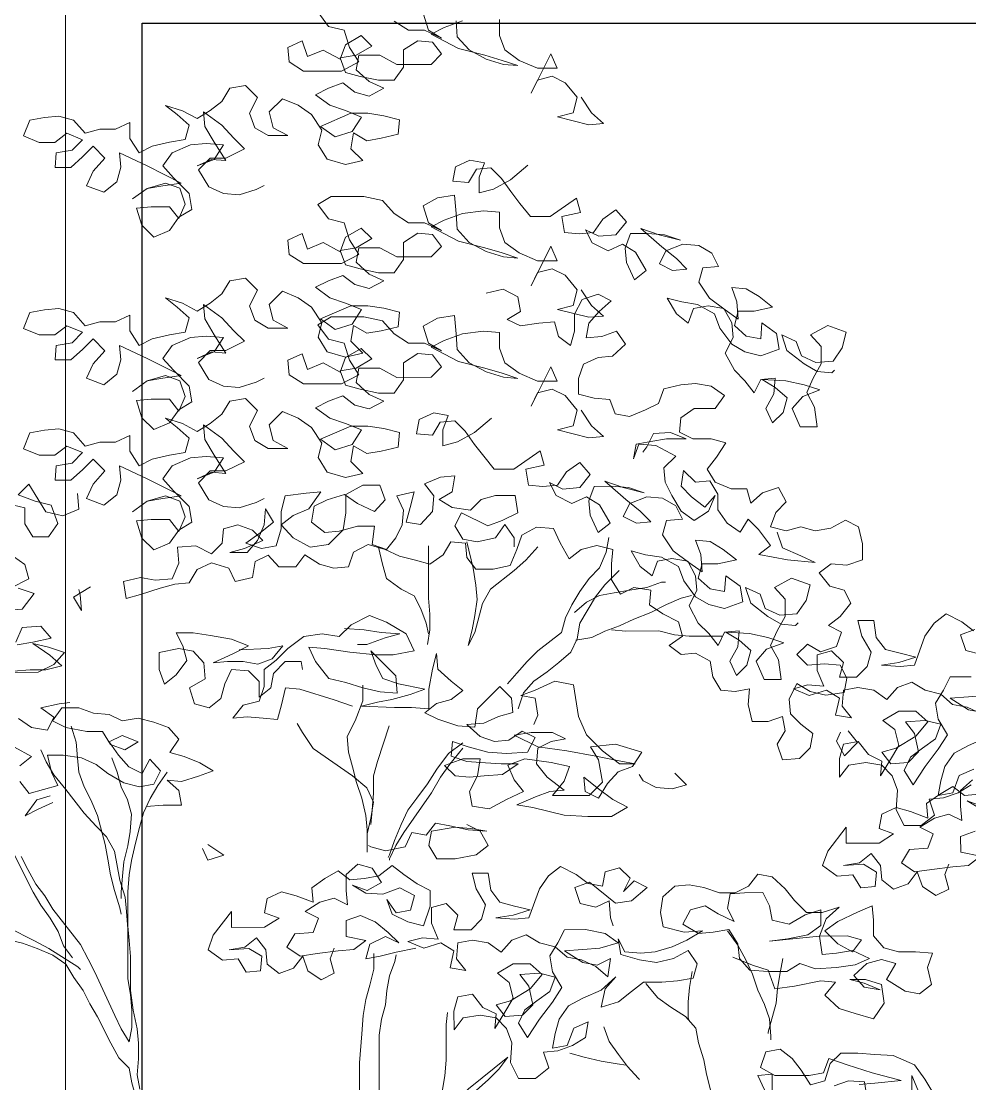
# Model space of a CAD drawing. Header units: metres. Extents: x -58 to 722, y -1100 to 345.
# Drawn here: x 23.635 to 24.254, y 107.71 to 108.403 of the extents above; entities that cross this region are included whole.
import ezdxf

# ---------------------------------------------------------------- set-up
doc = ezdxf.new("R2010")
doc.units = ezdxf.units.M
doc.header["$MEASUREMENT"] = 0
doc.layers.add('FSR_ARQ_002MURO', color=150, linetype='Continuous', lineweight=30)
doc.layers.add('FSR_ARQ_006ARBOLES', color=74, linetype='Continuous', lineweight=0)
doc.layers.add('FSR_ARQ_29PERFILES ACERO', color=143, linetype='Continuous')

# ---------------------------------------------------------------- blocks, each defined once
blk = doc.blocks.new('arboles fsr 01')
at = {"layer": 'FSR_ARQ_006ARBOLES'}
for points in [[(186.29808, -34.74772), (186.29235, -34.7563), (186.28591, -34.76201), (186.29378, -34.76273), (186.31094, -34.75846), (186.30236, -34.7563), (186.30023, -34.74772), (186.30667, -34.73986), (186.31383, -34.73629), (186.32169, -34.73844), (186.32526, -34.7456), (186.31455, -34.72413), (186.31097, -34.732), (186.3217, -34.73201), (186.33171, -34.72772), (186.33959, -34.72201), (186.34245, -34.71414), (186.34246, -34.70556)], [(186.36249, -34.7063), (186.3725, -34.70988), (186.37964, -34.71346), (186.36462, -34.72132), (186.35031, -34.72488), (186.34101, -34.72773), (186.33243, -34.73058), (186.34029, -34.72988), (186.34959, -34.72702), (186.3589, -34.72203), (186.36534, -34.71488), (186.36606, -34.7063)], [(186.38395, -34.70202), (186.38108, -34.71132), (186.37392, -34.7156), (186.38322, -34.71132), (186.39181, -34.71133), (186.39968, -34.70633)], [(186.44116, -34.70136), (186.43543, -34.70922), (186.42685, -34.71136), (186.42398, -34.72066), (186.41897, -34.72852), (186.42826, -34.73353), (186.449, -34.73355), (186.45687, -34.72855), (186.45759, -34.72069), (186.44973, -34.7171), (186.44686, -34.72568), (186.43828, -34.7221), (186.42898, -34.7271), (186.42613, -34.71923), (186.41755, -34.71421), (186.41182, -34.71993), (186.4204, -34.72494), (186.42898, -34.72638), (186.42611, -34.73425), (186.41824, -34.73639), (186.40823, -34.73852), (186.39965, -34.73851), (186.39465, -34.73136), (186.39466, -34.72206), (186.38679, -34.71705), (186.37893, -34.71775), (186.37391, -34.72419), (186.37963, -34.72991), (186.39822, -34.72993), (186.40753, -34.72493), (186.41897, -34.72494), (186.42039, -34.73281), (186.41324, -34.73924), (186.40537, -34.74281), (186.41323, -34.74711), (186.4211, -34.74497), (186.42754, -34.73997), (186.4354, -34.74284), (186.44255, -34.74642), (186.43468, -34.75213), (186.42609, -34.75499), (186.41751, -34.75856), (186.42251, -34.76643), (186.4318, -34.7693), (186.43968, -34.76358), (186.42323, -34.75642), (186.41394, -34.75641), (186.40535, -34.75783), (186.39677, -34.75997), (186.39747, -34.76783), (186.40677, -34.76999), (186.41464, -34.77143), (186.42179, -34.76714), (186.42321, -34.77573), (186.41677, -34.78216), (186.42607, -34.78431), (186.43608, -34.78146), (186.4411, -34.7736), (186.43896, -34.76573), (186.44469, -34.75715), (186.45184, -34.75215), (186.46043, -34.74858), (186.46758, -34.75574), (186.46542, -34.76432), (186.45755, -34.7686), (186.46828, -34.76861), (186.47543, -34.76433), (186.4783, -34.75647), (186.47402, -34.74788), (186.48046, -34.74145), (186.48904, -34.74289), (186.49333, -34.75004), (186.49976, -34.75505), (186.50691, -34.75935), (186.51478, -34.75507), (186.52408, -34.75222), (186.51764, -34.75722), (186.5112, -34.76293), (186.51333, -34.7708), (186.52192, -34.77224), (186.53121, -34.77439), (186.53836, -34.77798), (186.54337, -34.77011), (186.54338, -34.76153), (186.55124, -34.76511), (186.55983, -34.76512), (186.56769, -34.76728), (186.57414, -34.76013), (186.582, -34.75799), (186.58987, -34.75871), (186.59774, -34.76015), (186.60131, -34.76874), (186.59272, -34.7723), (186.58414, -34.7723), (186.57771, -34.76728), (186.56912, -34.77085), (186.57484, -34.77658), (186.58342, -34.77802), (186.58413, -34.78589), (186.57554, -34.78588), (186.56911, -34.78015), (186.56339, -34.77442), (186.55695, -34.78085), (186.56338, -34.78801), (186.56695, -34.79588), (186.55765, -34.79945), (186.5505, -34.79372), (186.54837, -34.78585), (186.54909, -34.77799), (186.53406, -34.78512), (186.51546, -34.7944), (186.52547, -34.79584), (186.53405, -34.79728), (186.54191, -34.80301), (186.53405, -34.79728), (186.52404, -34.79441), (186.51617, -34.79727), (186.5133, -34.80585), (186.51687, -34.81372), (186.52188, -34.80728), (186.5319, -34.80729), (186.53976, -34.80802), (186.53689, -34.81731), (186.53045, -34.82374), (186.52187, -34.82016), (186.51687, -34.813), (186.50972, -34.8087), (186.51116, -34.80012), (186.51975, -34.79155), (186.52548, -34.78512), (186.52048, -34.77796), (186.51047, -34.77366), (186.50189, -34.77294), (186.49259, -34.77364), (186.49759, -34.78152), (186.50688, -34.7851), (186.49902, -34.78152), (186.49115, -34.78222), (186.4976, -34.77222), (186.50261, -34.76364), (186.50334, -34.75577), (186.49332, -34.76292), (186.48687, -34.77006), (186.48115, -34.77578), (186.49115, -34.78079), (186.49974, -34.7808), (186.50617, -34.78724), (186.50044, -34.79654), (186.49257, -34.80011), (186.48398, -34.80081), (186.47469, -34.79794), (186.4704, -34.79579)], [(186.32705, -34.78477), (186.33634, -34.79264), (186.34563, -34.79766), (186.3535, -34.79981), (186.35351, -34.79123), (186.35065, -34.78336), (186.35852, -34.78193), (186.36639, -34.78552), (186.36781, -34.79339), (186.35923, -34.79409), (186.35494, -34.78694), (186.34707, -34.78622), (186.34135, -34.79193), (186.33633, -34.79908), (186.33132, -34.80551), (186.32559, -34.81266), (186.31487, -34.81265), (186.30057, -34.80262), (186.29842, -34.81049), (186.30843, -34.81264), (186.30699, -34.82122), (186.29912, -34.82193), (186.29126, -34.82121), (186.28626, -34.81405), (186.27911, -34.80904), (186.27338, -34.81547), (186.2791, -34.82263), (186.28839, -34.82335), (186.29555, -34.81978), (186.29197, -34.82693), (186.28338, -34.83121), (186.27552, -34.82763), (186.26836, -34.83192), (186.26263, -34.84192), (186.26906, -34.84694), (186.27336, -34.83764), (186.27408, -34.82978), (186.27123, -34.82191), (186.26193, -34.8219), (186.25263, -34.8226), (186.24405, -34.82546), (186.2555, -34.82261), (186.26551, -34.81904), (186.25406, -34.82904), (186.24619, -34.83547), (186.24046, -34.84119), (186.24833, -34.84191), (186.25548, -34.83834), (186.25191, -34.83119), (186.24262, -34.8276), (186.23403, -34.82831), (186.22688, -34.83259), (186.2233, -34.83974), (186.23188, -34.84047), (186.23402, -34.84833), (186.22829, -34.85691), (186.2197, -34.86334), (186.21254, -34.86834), (186.21327, -34.85904), (186.21613, -34.85118), (186.20827, -34.85189), (186.20111, -34.85617), (186.19395, -34.86189), (186.20396, -34.86404), (186.21255, -34.86405), (186.21468, -34.87192), (186.20824, -34.87763), (186.20037, -34.87906), (186.19967, -34.87047), (186.19179, -34.87619), (186.19036, -34.88477), (186.20037, -34.88835), (186.20895, -34.88622), (186.21611, -34.88193), (186.22255, -34.87336), (186.22542, -34.86549), (186.23472, -34.86049), (186.2433, -34.85907), (186.25117, -34.85693), (186.24616, -34.86551), (186.23972, -34.87051), (186.23686, -34.86264), (186.229, -34.8612), (186.22041, -34.86263), (186.21612, -34.87049), (186.21539, -34.87836), (186.21968, -34.88694), (186.21466, -34.89623), (186.20894, -34.90195), (186.20392, -34.90838), (186.20035, -34.90123), (186.19249, -34.90051), (186.19319, -34.90909), (186.19748, -34.91696), (186.1939, -34.92482), (186.18818, -34.9191), (186.18604, -34.91123), (186.19248, -34.90551), (186.19964, -34.90123), (186.18676, -34.90193), (186.17675, -34.90407), (186.16816, -34.90692), (186.17746, -34.9105), (186.18317, -34.91695), (186.17887, -34.92696), (186.16958, -34.92695), (186.17102, -34.91622), (186.17532, -34.90836), (186.17175, -34.90049), (186.16746, -34.89262), (186.16747, -34.88332), (186.1732, -34.87689), (186.16391, -34.87187), (186.15389, -34.87544), (186.15603, -34.88402), (186.16103, -34.89118), (186.17032, -34.8919), (186.17819, -34.88833), (186.18106, -34.88047), (186.18893, -34.8769), (186.18606, -34.88548), (186.17676, -34.89262), (186.1696, -34.89691), (186.16174, -34.89762), (186.16031, -34.89619)], [(186.29808, -34.8524), (186.29235, -34.86098), (186.28591, -34.86669), (186.29378, -34.86741), (186.31094, -34.86314), (186.30236, -34.86099), (186.30023, -34.8524), (186.30667, -34.84454), (186.31383, -34.84097), (186.32169, -34.84312), (186.32526, -34.85028), (186.31455, -34.82881), (186.31097, -34.83668), (186.3217, -34.83669), (186.33171, -34.8324), (186.33959, -34.82669), (186.34245, -34.81883), (186.34246, -34.81024), (186.35104, -34.80954), (186.36249, -34.81098), (186.3725, -34.81456), (186.37964, -34.81814), (186.36462, -34.826), (186.35031, -34.82956), (186.34101, -34.83241), (186.33243, -34.83527), (186.34029, -34.83456), (186.34959, -34.83171), (186.3589, -34.82671), (186.36534, -34.81956), (186.36606, -34.81098), (186.36679, -34.80097), (186.37608, -34.80241), (186.38395, -34.80671), (186.38108, -34.816), (186.37392, -34.82029), (186.38322, -34.816), (186.39181, -34.81601), (186.39968, -34.81101), (186.40612, -34.80387), (186.41613, -34.80173), (186.43401, -34.80175), (186.44116, -34.80604), (186.43543, -34.8139), (186.42685, -34.81604), (186.42398, -34.82534), (186.41897, -34.8332), (186.42826, -34.83821), (186.449, -34.83823), (186.45687, -34.83323), (186.45759, -34.82537), (186.44973, -34.82178), (186.44686, -34.83036), (186.43828, -34.82678), (186.42898, -34.83178), (186.42613, -34.82391), (186.41755, -34.81889), (186.41182, -34.82461), (186.4204, -34.82963), (186.42898, -34.83106), (186.42611, -34.83893), (186.41824, -34.84107), (186.40823, -34.8432), (186.39965, -34.8432), (186.39465, -34.83604), (186.39466, -34.82674), (186.38679, -34.82173), (186.37893, -34.82244), (186.37391, -34.82887), (186.37963, -34.83459), (186.39822, -34.83461), (186.40753, -34.82961), (186.41897, -34.82962), (186.42039, -34.83749), (186.41324, -34.84392), (186.40537, -34.84749), (186.41323, -34.85179), (186.4211, -34.84965), (186.42754, -34.84465), (186.4354, -34.84752), (186.44255, -34.8511), (186.43468, -34.85682), (186.42609, -34.85967), (186.41751, -34.86324), (186.42251, -34.87111), (186.4318, -34.87398), (186.43968, -34.86826), (186.42323, -34.8611), (186.41394, -34.86109), (186.40535, -34.86251), (186.39677, -34.86465), (186.39747, -34.87252), (186.40677, -34.87467), (186.41464, -34.87611), (186.42179, -34.87182), (186.42321, -34.88041), (186.41677, -34.88684), (186.42607, -34.88899), (186.43608, -34.88614), (186.4411, -34.87828), (186.43896, -34.87041), (186.44469, -34.86183), (186.45184, -34.85683), (186.46043, -34.85326), (186.46758, -34.86042), (186.46542, -34.869), (186.45755, -34.87329), (186.46828, -34.8733), (186.47543, -34.86901), (186.4783, -34.86115), (186.47402, -34.85256), (186.48046, -34.84613), (186.48904, -34.84757), (186.49333, -34.85472), (186.49976, -34.85974), (186.50691, -34.86403), (186.51478, -34.85975), (186.52408, -34.8569), (186.51764, -34.8619), (186.5112, -34.86761), (186.51333, -34.87548), (186.52192, -34.87692), (186.53121, -34.87908), (186.53836, -34.88266), (186.54337, -34.8748), (186.54338, -34.86621), (186.55124, -34.8698), (186.55983, -34.8698), (186.56769, -34.87196), (186.57414, -34.86481), (186.582, -34.86267), (186.58987, -34.86339), (186.59774, -34.86483), (186.60131, -34.87342), (186.59272, -34.87699), (186.58414, -34.87698), (186.57771, -34.87197), (186.56912, -34.87553), (186.57484, -34.88126), (186.58342, -34.8827), (186.58413, -34.89057), (186.57554, -34.89056), (186.56911, -34.88483), (186.56339, -34.8791), (186.55695, -34.88554), (186.56338, -34.89269), (186.56695, -34.90056), (186.55765, -34.90413), (186.5505, -34.8984), (186.54837, -34.89053), (186.54909, -34.88267), (186.53406, -34.88981), (186.51546, -34.89909), (186.52547, -34.90053), (186.53405, -34.90196), (186.54191, -34.90769), (186.53405, -34.90196), (186.52404, -34.89909), (186.51617, -34.90195), (186.5133, -34.91053), (186.51687, -34.9184), (186.52188, -34.91197), (186.5319, -34.91198), (186.53976, -34.9127), (186.53689, -34.92199), (186.53045, -34.92842), (186.52187, -34.92484), (186.51687, -34.91768), (186.50972, -34.91339), (186.51116, -34.9048), (186.51975, -34.89623), (186.52548, -34.8898), (186.52048, -34.88264), (186.51047, -34.87834), (186.50189, -34.87762), (186.49259, -34.87832), (186.49759, -34.8862), (186.50688, -34.88978), (186.49902, -34.8862), (186.49115, -34.88691), (186.4976, -34.8769), (186.50261, -34.86832), (186.50334, -34.86045), (186.49332, -34.8676), (186.48687, -34.87474), (186.48115, -34.88046), (186.49115, -34.88548), (186.49974, -34.88548), (186.50617, -34.89193), (186.50044, -34.90122), (186.49257, -34.90479), (186.48398, -34.90549), (186.47469, -34.90263), (186.4704, -34.90048)], [(186.34963, -34.85422), (186.34034, -34.85207), (186.33247, -34.85635), (186.33103, -34.86422), (186.33818, -34.86851), (186.33102, -34.87208), (186.32101, -34.87064), (186.31243, -34.86992), (186.31028, -34.87779), (186.30383, -34.88279), (186.3017, -34.87492), (186.3017, -34.86562), (186.29742, -34.85775), (186.28884, -34.85488), (186.28169, -34.85845), (186.28812, -34.86418), (186.29383, -34.87062), (186.29526, -34.87849), (186.28667, -34.87776), (186.27881, -34.8749), (186.2738, -34.88204), (186.28094, -34.88849), (186.28881, -34.88921), (186.29667, -34.89279), (186.29953, -34.90066), (186.29952, -34.90924), (186.29093, -34.91138), (186.28235, -34.91209), (186.27948, -34.91995), (186.27162, -34.92138), (186.26304, -34.91779), (186.25589, -34.91421), (186.25303, -34.90634), (186.24374, -34.90419), (186.23587, -34.90346), (186.22729, -34.90489), (186.22013, -34.90989), (186.22513, -34.91704), (186.23657, -34.91705), (186.24372, -34.92207), (186.24443, -34.92993), (186.23727, -34.9335), (186.22726, -34.9335), (186.21939, -34.93563), (186.22439, -34.94351), (186.22939, -34.94995), (186.22509, -34.95709), (186.21651, -34.96066), (186.20793, -34.96065), (186.20577, -34.96852), (186.19934, -34.96279), (186.19076, -34.95992), (186.18646, -34.96779), (186.19218, -34.97351), (186.19503, -34.98138), (186.18645, -34.98352), (186.17858, -34.98137), (186.17072, -34.98351), (186.16213, -34.98207), (186.15427, -34.97777), (186.14712, -34.98134), (186.14496, -34.99064), (186.14495, -34.99922), (186.15353, -35.00209), (186.16212, -35.00138), (186.16855, -35.00639), (186.16282, -35.01354), (186.15495, -35.01568), (186.15137, -35.02283), (186.15708, -35.02998), (186.16352, -35.03499), (186.15636, -35.03856), (186.15921, -35.04643), (186.16779, -35.0493), (186.17495, -35.04502), (186.18067, -35.05074), (186.17494, -35.05646), (186.16564, -35.05574), (186.15706, -35.05644), (186.15348, -35.06359), (186.1549, -35.07146), (186.16491, -35.0729), (186.1735, -35.07076), (186.18065, -35.06648), (186.18494, -35.07507), (186.18421, -35.08293), (186.17849, -35.08865), (186.17205, -35.09365), (186.17347, -35.10152), (186.17918, -35.10724), (186.18848, -35.10797), (186.19135, -35.09939), (186.18707, -35.09223), (186.1885, -35.08437), (186.19637, -35.08723), (186.20495, -35.08724), (186.2071, -35.07795), (186.2064, -35.06936), (186.21426, -35.0708), (186.22213, -35.07009), (186.22643, -35.06295), (186.22787, -35.05436), (186.23574, -35.05008), (186.2436, -35.0508), (186.25005, -35.0458), (186.2429, -35.04079), (186.24505, -35.03292), (186.25364, -35.02864), (186.26079, -35.02364), (186.26009, -35.01577), (186.26938, -35.01435), (186.27653, -35.01793), (186.28155, -35.01007), (186.28155, -35.00149), (186.28085, -34.99362), (186.28943, -34.99148), (186.29801, -34.99364), (186.30444, -34.99865), (186.30946, -34.99007), (186.31304, -34.98221), (186.32234, -34.9815), (186.3302, -34.9858), (186.33306, -34.99367), (186.33662, -35.00225), (186.34592, -35.00441), (186.35522, -35.00442), (186.36023, -34.99798), (186.36095, -34.99012), (186.36882, -34.98941), (186.3731, -34.99657), (186.38025, -35.00158), (186.38812, -34.99944), (186.39671, -34.9973), (186.40458, -34.99373), (186.41388, -34.99088), (186.42174, -34.99518), (186.42459, -35.00305), (186.43246, -35.00377), (186.44033, -35.00163), (186.4482, -34.99663), (186.4532, -35.00308), (186.4625, -35.00308), (186.46823, -34.99665), (186.47537, -35.00024), (186.4768, -35.00882), (186.48609, -35.01097), (186.48968, -35.00382), (186.49898, -35.00097), (186.50684, -35.00456), (186.51112, -35.01171), (186.51899, -35.01243), (186.52686, -35.01459), (186.53758, -35.01817), (186.54545, -35.02033), (186.54688, -35.01103), (186.53759, -35.00887), (186.52972, -35.0103), (186.52042, -35.00957), (186.51686, -35.00099), (186.51758, -34.99241), (186.50757, -34.99168), (186.49898, -34.99597), (186.49326, -34.99024), (186.49256, -34.98237), (186.48469, -34.98022), (186.47682, -34.98307), (186.47109, -34.98879), (186.4811, -34.99309), (186.48897, -34.99524), (186.47967, -34.99523), (186.47395, -34.98879), (186.47039, -34.98021), (186.46968, -34.97162), (186.46538, -34.97877), (186.47324, -34.98521), (186.48039, -34.99023), (186.47181, -34.99308), (186.46394, -34.99164), (186.46109, -34.98234), (186.4611, -34.97305), (186.45896, -34.96446), (186.44752, -34.96302), (186.43965, -34.9623), (186.44608, -34.9716), (186.45466, -34.97518), (186.46109, -34.9802), (186.45465, -34.98734), (186.44534, -34.99234), (186.43533, -34.9909), (186.42747, -34.98303), (186.42605, -34.97373), (186.42606, -34.96372), (186.41677, -34.9587), (186.40747, -34.95869), (186.4046, -34.96656), (186.41032, -34.973), (186.41962, -34.96872), (186.42677, -34.96372), (186.43607, -34.96659), (186.44322, -34.97017), (186.44464, -34.97875), (186.43748, -34.98447), (186.42962, -34.98374), (186.41961, -34.98087), (186.41031, -34.98087), (186.41173, -34.99088), (186.40386, -34.99373), (186.39886, -34.98729), (186.39529, -34.98014), (186.39458, -34.97227), (186.39817, -34.96441), (186.38887, -34.96225), (186.39101, -34.97084), (186.39315, -34.9787), (186.38528, -34.98013), (186.37885, -34.97297), (186.37814, -34.96439), (186.38315, -34.95795), (186.37457, -34.95437), (186.36671, -34.95365), (186.36813, -34.96223), (186.37528, -34.96653), (186.36812, -34.97081), (186.35811, -34.97224), (186.35239, -34.96651), (186.34453, -34.96436), (186.3338, -34.96435), (186.33236, -34.97364), (186.34094, -34.97794), (186.3488, -34.98081), (186.36311, -34.97367), (186.36668, -34.98083), (186.36238, -34.98797), (186.35452, -34.9894), (186.34451, -34.98724), (186.33951, -34.98009), (186.33449, -34.98723), (186.33449, -34.99224)], [(186.29808, -34.91783), (186.29235, -34.9264), (186.28591, -34.93212), (186.29378, -34.93284), (186.31094, -34.92857), (186.30236, -34.92641), (186.30023, -34.91783), (186.30667, -34.90997), (186.31383, -34.9064), (186.32169, -34.90855), (186.32526, -34.9157), (186.31455, -34.89424), (186.31097, -34.9021), (186.3217, -34.90211), (186.33171, -34.89783), (186.33959, -34.89212), (186.34245, -34.88425), (186.34246, -34.87567), (186.35104, -34.87496), (186.36249, -34.8764), (186.3725, -34.87999), (186.37964, -34.88357), (186.36462, -34.89142), (186.35031, -34.89499), (186.34101, -34.89784), (186.33243, -34.90069), (186.34029, -34.89998), (186.34959, -34.89713), (186.3589, -34.89213), (186.36534, -34.88499), (186.36606, -34.87641), (186.36679, -34.86639), (186.37608, -34.86783), (186.38395, -34.87213), (186.38108, -34.88143), (186.37392, -34.88571), (186.38322, -34.88143), (186.39181, -34.88144), (186.39968, -34.87644), (186.40612, -34.86929), (186.41613, -34.86715), (186.43401, -34.86717), (186.44116, -34.87147), (186.43543, -34.87933), (186.42685, -34.88147), (186.42398, -34.89076), (186.41897, -34.89863), (186.42826, -34.90364), (186.449, -34.90366), (186.45687, -34.89866), (186.45759, -34.89079), (186.44973, -34.88721), (186.44686, -34.89579), (186.43828, -34.89221), (186.42898, -34.8972), (186.42613, -34.88933), (186.41755, -34.88432), (186.41182, -34.89004), (186.4204, -34.89505), (186.42898, -34.89649), (186.42611, -34.90435), (186.41824, -34.90649), (186.40823, -34.90863), (186.39965, -34.90862), (186.39465, -34.90146), (186.39466, -34.89217), (186.38679, -34.88715), (186.37893, -34.88786), (186.37391, -34.89429), (186.37963, -34.90002), (186.39822, -34.90004), (186.40753, -34.89504), (186.41897, -34.89505), (186.42039, -34.90292), (186.41324, -34.90935), (186.40537, -34.91292), (186.41323, -34.91722), (186.4211, -34.91508), (186.42754, -34.91008), (186.4354, -34.91294), (186.44255, -34.91653), (186.43468, -34.92224), (186.42609, -34.92509), (186.41751, -34.92866), (186.42251, -34.93653), (186.4318, -34.9394), (186.43968, -34.93369), (186.42323, -34.92652), (186.41394, -34.92651), (186.40535, -34.92794), (186.39677, -34.93007), (186.39747, -34.93794), (186.40677, -34.9401), (186.41464, -34.94153), (186.42179, -34.93725), (186.42321, -34.94583), (186.41677, -34.95226), (186.42607, -34.95442), (186.43608, -34.95157), (186.4411, -34.9437), (186.43896, -34.93583), (186.44469, -34.92726), (186.45184, -34.92226), (186.46043, -34.91869), (186.46758, -34.92585), (186.46542, -34.93443), (186.45755, -34.93871), (186.46828, -34.93872), (186.47543, -34.93444), (186.4783, -34.92657), (186.47402, -34.91799), (186.48046, -34.91156), (186.48904, -34.91299), (186.49333, -34.92015), (186.49976, -34.92516), (186.50691, -34.92946), (186.51478, -34.92518), (186.52408, -34.92232), (186.51764, -34.92732), (186.5112, -34.93304), (186.51333, -34.94091), (186.52192, -34.94235), (186.53121, -34.9445), (186.53836, -34.94808), (186.54337, -34.94022), (186.54338, -34.93164), (186.55124, -34.93522), (186.55983, -34.93523), (186.56769, -34.93738), (186.57414, -34.93024), (186.582, -34.9281), (186.58987, -34.92882), (186.59774, -34.93026), (186.60131, -34.93884), (186.59272, -34.94241), (186.58414, -34.9424), (186.57771, -34.93739), (186.56912, -34.94096), (186.57484, -34.94669), (186.58342, -34.94813), (186.58413, -34.95599), (186.57554, -34.95599), (186.56911, -34.95026), (186.56339, -34.94453), (186.55695, -34.95096), (186.56338, -34.95812), (186.56695, -34.96599), (186.55765, -34.96956), (186.5505, -34.96383), (186.54837, -34.95596), (186.54909, -34.94809), (186.53406, -34.95523), (186.51546, -34.96451), (186.52547, -34.96595), (186.53405, -34.96739), (186.54191, -34.97312), (186.53405, -34.96739), (186.52404, -34.96452), (186.51617, -34.96737), (186.5133, -34.97595), (186.51687, -34.98382), (186.52188, -34.97739), (186.5319, -34.9774), (186.53976, -34.97812), (186.53689, -34.98742), (186.53045, -34.99385), (186.52187, -34.99027), (186.51687, -34.98311), (186.50972, -34.97881), (186.51116, -34.97023), (186.51975, -34.96166), (186.52548, -34.95522), (186.52048, -34.94807), (186.51047, -34.94377), (186.50189, -34.94304), (186.49259, -34.94375), (186.49759, -34.95162), (186.50688, -34.95521), (186.49902, -34.95162), (186.49115, -34.95233), (186.4976, -34.94232), (186.50261, -34.93375), (186.50334, -34.92588), (186.49332, -34.93302), (186.48687, -34.94017), (186.48115, -34.94589), (186.49115, -34.9509), (186.49974, -34.95091), (186.50617, -34.95735), (186.50044, -34.96664), (186.49257, -34.97021), (186.48398, -34.97092), (186.47469, -34.96805), (186.4704, -34.9659)], [(186.34671, -34.92216), (186.356, -34.93004), (186.36529, -34.93505), (186.37316, -34.9372), (186.37317, -34.92862), (186.37031, -34.92075), (186.37818, -34.91933), (186.38605, -34.92291), (186.38747, -34.93078), (186.37889, -34.93149), (186.3746, -34.92433), (186.36673, -34.92361), (186.36101, -34.92933), (186.35599, -34.93647), (186.35098, -34.94291), (186.34525, -34.95005), (186.33453, -34.95004), (186.32023, -34.94002), (186.31808, -34.94788), (186.32809, -34.95004), (186.32665, -34.95862), (186.31878, -34.95933), (186.31092, -34.9586), (186.30592, -34.95145), (186.29877, -34.94643), (186.29304, -34.95287), (186.29876, -34.96002), (186.30805, -34.96075), (186.31521, -34.95718), (186.31163, -34.96433), (186.30304, -34.96861), (186.29518, -34.96503), (186.28802, -34.96931), (186.28229, -34.97932), (186.28872, -34.98433), (186.29302, -34.97504), (186.29374, -34.96717), (186.29089, -34.9593), (186.28159, -34.95929), (186.2723, -34.96), (186.26371, -34.96285), (186.27516, -34.96), (186.28517, -34.95643), (186.27372, -34.96644), (186.26585, -34.97287), (186.26012, -34.97858), (186.26799, -34.97931), (186.27514, -34.97574), (186.27157, -34.96858), (186.26228, -34.965), (186.25369, -34.9657), (186.24654, -34.96999), (186.24296, -34.97714), (186.25154, -34.97786), (186.25368, -34.98573), (186.24795, -34.99431), (186.23936, -35.00073), (186.2322, -35.00573), (186.23293, -34.99644), (186.23579, -34.98857), (186.22793, -34.98928), (186.22077, -34.99357), (186.21361, -34.99928), (186.22362, -35.00144), (186.23221, -35.00144), (186.23434, -35.00931), (186.2279, -35.01503), (186.22003, -35.01645), (186.21933, -35.00787), (186.21145, -35.01358), (186.21002, -35.02216), (186.22003, -35.02575), (186.22861, -35.02361), (186.23577, -35.01933), (186.24221, -35.01075), (186.24508, -35.00289), (186.25438, -34.99789), (186.26296, -34.99647), (186.27083, -34.99433), (186.26582, -35.0029), (186.25938, -35.00791), (186.25652, -35.00004), (186.24866, -34.9986), (186.24007, -35.00002), (186.23578, -35.00788), (186.23505, -35.01575), (186.23934, -35.02434), (186.23432, -35.03363), (186.2286, -35.03935), (186.22358, -35.04578), (186.22001, -35.03862), (186.21215, -35.0379), (186.21285, -35.04648), (186.21714, -35.05435), (186.21356, -35.06222), (186.20784, -35.05649), (186.2057, -35.04862), (186.21214, -35.04291), (186.2193, -35.03862), (186.20642, -35.03933), (186.19641, -35.04146), (186.18782, -35.04431), (186.19712, -35.0479), (186.20283, -35.05434), (186.19853, -35.06435), (186.18924, -35.06434), (186.19068, -35.05361), (186.19498, -35.04575), (186.19141, -35.03788), (186.18712, -35.03001), (186.18713, -35.02071), (186.19286, -35.01428), (186.18357, -35.00927), (186.17355, -35.01283), (186.17569, -35.02142), (186.18069, -35.02857), (186.18998, -35.0293), (186.19785, -35.02573), (186.20072, -35.01786), (186.20859, -35.0143), (186.20572, -35.02288), (186.19642, -35.03002), (186.18926, -35.0343), (186.1814, -35.03501), (186.17997, -35.03358)], [(186.19146, -34.98424), (186.18859, -34.99282), (186.17857, -34.9971), (186.1707, -35.00067), (186.18572, -34.99926), (186.20146, -34.99641), (186.19503, -34.9914), (186.20147, -34.98282), (186.2072, -34.9771), (186.21148, -34.98426), (186.21864, -34.97926), (186.22365, -34.97211), (186.22366, -34.96353), (186.22796, -34.95638), (186.23582, -34.9571), (186.24227, -34.95067), (186.24369, -34.95926), (186.23796, -34.96497), (186.2308, -34.97069), (186.22509, -34.96425), (186.22866, -34.97283), (186.23652, -34.97785), (186.24368, -34.97285), (186.24869, -34.96427), (186.25227, -34.95712), (186.25299, -34.94925), (186.24656, -34.94281), (186.2573, -34.9371), (186.2666, -34.93639), (186.26945, -34.94426), (186.26803, -34.93639), (186.26016, -34.93496), (186.25158, -34.93352), (186.24085, -34.93351), (186.24944, -34.92994), (186.25873, -34.93066), (186.2623, -34.93782), (186.26445, -34.94068)], [(186.57196, -34.96313), (186.57124, -34.97172), (186.57982, -34.9753), (186.58912, -34.97316), (186.59341, -34.96601), (186.59843, -34.95815), (186.60414, -34.96388), (186.59484, -34.96745), (186.58626, -34.96958), (186.58267, -34.97959), (186.58767, -34.98675), (186.59626, -34.98676), (186.60055, -34.97961), (186.60056, -34.97103), (186.60986, -34.96889)], [(186.60984, -34.99535), (186.60053, -35.00178), (186.59838, -35.00965), (186.60839, -35.01466)], [(186.6041, -35.01466), (186.59551, -35.01751), (186.60194, -35.0261), (186.61267, -35.02682)], [(186.6055, -35.04398), (186.60193, -35.03611), (186.59192, -35.03539), (186.58619, -35.04182), (186.5962, -35.04397), (186.60478, -35.04541)], [(186.60763, -35.06043), (186.59333, -35.06042), (186.58475, -35.05612), (186.57903, -35.04968), (186.58762, -35.04683), (186.5962, -35.04469), (186.5869, -35.05112), (186.58046, -35.05683), (186.58904, -35.05899), (186.59762, -35.05899), (186.60692, -35.05972)], [(186.56476, -35.01391), (186.57405, -35.01964), (186.56976, -35.02678), (186.57048, -35.0182), (186.5712, -35.01534)], [(186.07735, -35.09582), (186.08736, -35.10012), (186.09523, -35.10442), (186.10023, -35.11158), (186.10236, -35.11945), (186.10379, -35.12732), (186.09592, -35.12588), (186.09235, -35.11658), (186.08449, -35.11299)], [(186.08591, -35.12158), (186.09306, -35.12588), (186.10093, -35.12874), (186.10879, -35.12947), (186.10592, -35.13805), (186.11307, -35.14377), (186.12237, -35.14378), (186.12667, -35.1352), (186.12596, -35.12448), (186.12883, -35.11661), (186.13456, -35.11089), (186.14314, -35.10947), (186.15244, -35.11091), (186.15744, -35.11735), (186.15745, -35.10734), (186.15531, -35.09947), (186.14744, -35.09803), (186.14171, -35.10518), (186.13456, -35.10875), (186.13527, -35.11662), (186.13027, -35.10875), (186.12527, -35.10016), (186.12742, -35.09158), (186.13386, -35.08658), (186.12529, -35.08156), (186.11599, -35.08155), (186.10955, -35.08727), (186.11598, -35.09514), (186.1267, -35.10159), (186.13456, -35.10374), (186.12955, -35.11017), (186.12025, -35.10945), (186.11454, -35.10372), (186.11669, -35.09371), (186.1217, -35.08728), (186.11098, -35.08656), (186.10239, -35.08869), (186.10525, -35.09656), (186.11239, -35.10158), (186.11883, -35.10659), (186.1224, -35.11374), (186.11738, -35.12161), (186.11095, -35.11159), (186.10381, -35.10228), (186.09881, -35.09441), (186.10383, -35.08583), (186.10526, -35.07725), (186.10098, -35.0701), (186.09741, -35.06294), (186.08597, -35.06293)], [(186.07809, -35.07294), (186.08739, -35.07366), (186.0974, -35.07439), (186.08738, -35.08081), (186.07951, -35.08224)], [(186.08023, -35.08295), (186.0881, -35.07938), (186.09597, -35.07796), (186.10241, -35.07224), (186.11099, -35.07011), (186.11815, -35.06582), (186.12601, -35.06869), (186.13173, -35.07513), (186.13888, -35.07013), (186.14747, -35.06871), (186.15533, -35.07015), (186.15604, -35.07873), (186.15103, -35.08516), (186.15961, -35.08374), (186.15748, -35.07444), (186.16463, -35.07016), (186.17393, -35.07303), (186.18251, -35.06946), (186.17465, -35.0673), (186.16606, -35.06801), (186.16965, -35.05943), (186.16966, -35.05085), (186.16179, -35.0487), (186.15535, -35.05513), (186.15749, -35.063), (186.14819, -35.06299), (186.14247, -35.05726), (186.14033, -35.04939), (186.14535, -35.04082), (186.1475, -35.03223), (186.13892, -35.03223), (186.13748, -35.04152), (186.13247, -35.04796), (186.1246, -35.05009), (186.11601, -35.05223), (186.12531, -35.0551), (186.13461, -35.05654), (186.12459, -35.05725), (186.11673, -35.05652), (186.11102, -35.04078), (186.10602, -35.03363), (186.09959, -35.02861), (186.091, -35.0329), (186.08456, -35.0379)], [(186.08384, -35.03718), (186.09171, -35.04005), (186.08884, -35.04863), (186.08026, -35.05077)], [(186.42238, -35.07886), (186.43239, -35.07529), (186.45099, -35.06959), (186.45886, -35.06888), (186.461, -35.07818), (186.46314, -35.08605), (186.47101, -35.08534), (186.47959, -35.08463), (186.48745, -35.08536), (186.48174, -35.0782), (186.47316, -35.07604), (186.47031, -35.06817), (186.47031, -35.05888), (186.46388, -35.05386), (186.45745, -35.04742), (186.44887, -35.04098), (186.43886, -35.03954), (186.42956, -35.04096), (186.42313, -35.03452), (186.41313, -35.0295), (186.40382, -35.03307), (186.39309, -35.0395), (186.38879, -35.04879), (186.40023, -35.05095), (186.40953, -35.05095), (186.42384, -35.04954), (186.43743, -35.0474), (186.44601, -35.0467), (186.44243, -35.05456), (186.43527, -35.06385), (186.42597, -35.06599), (186.41667, -35.06884), (186.40737, -35.07098), (186.39807, -35.07168), (186.39879, -35.06239), (186.41239, -35.04881), (186.40952, -35.05668), (186.40594, -35.06382), (186.39736, -35.06668), (186.38305, -35.06953), (186.39092, -35.07239), (186.40093, -35.07526), (186.40879, -35.0767), (186.41737, -35.07885), (186.39949, -35.07955), (186.39019, -35.07954), (186.3809, -35.08025), (186.38091, -35.06952), (186.37877, -35.05879), (186.37663, -35.05021), (186.37591, -35.05879), (186.36875, -35.06522), (186.36231, -35.07022), (186.36874, -35.07523), (186.37661, -35.07739), (186.38304, -35.0824), (186.37588, -35.08597), (186.36515, -35.08953), (186.35585, -35.09024), (186.35443, -35.08023), (186.34229, -35.06806), (186.33584, -35.07449), (186.33512, -35.08235), (186.34299, -35.08451), (186.35085, -35.08809), (186.36015, -35.08881), (186.35299, -35.09524), (186.34512, -35.0981), (186.33725, -35.09738), (186.33011, -35.09236), (186.32295, -35.09593), (186.32723, -35.1038), (186.33868, -35.10453), (186.34869, -35.10382), (186.35942, -35.10097), (186.36801, -35.09812), (186.36871, -35.10599), (186.36013, -35.10884), (186.35011, -35.10955), (186.34153, -35.11025), (186.33223, -35.11025), (186.34081, -35.11597), (186.35082, -35.1167), (186.35869, -35.11742), (186.36656, -35.11671), (186.37228, -35.111), (186.36228, -35.10741), (186.35298, -35.1074), (186.3544, -35.1167), (186.35868, -35.12529), (186.35725, -35.13315), (186.34795, -35.13458), (186.33865, -35.12956), (186.32936, -35.12526), (186.33437, -35.11883), (186.33796, -35.11097), (186.32866, -35.10738), (186.31436, -35.10951), (186.30434, -35.11165), (186.30719, -35.11952), (186.31362, -35.12739), (186.2936, -35.12737), (186.28645, -35.12022), (186.28861, -35.10806), (186.29291, -35.10091), (186.27932, -35.09947), (186.26501, -35.10375), (186.27001, -35.11162), (186.27788, -35.11449), (186.28359, -35.12093), (186.28859, -35.1288), (186.29575, -35.12523), (186.29647, -35.11736), (186.28859, -35.12379), (186.28072, -35.12951), (186.27285, -35.13379), (186.28143, -35.13881), (186.2943, -35.13882), (186.30718, -35.13811), (186.32435, -35.13384), (186.33293, -35.13242), (186.32292, -35.12812), (186.31506, -35.12525), (186.30719, -35.12453), (186.31649, -35.11738), (186.32222, -35.11024), (186.32151, -35.10165), (186.31437, -35.09807), (186.3065, -35.09663), (186.31365, -35.09306), (186.3251, -35.09307), (186.33439, -35.09451), (186.32151, -35.10094), (186.30578, -35.10307), (186.29004, -35.10592), (186.27645, -35.10876), (186.26858, -35.11019), (186.27716, -35.11019), (186.28647, -35.10305), (186.29506, -35.09448), (186.29936, -35.08447), (186.30224, -35.06731), (186.31225, -35.06517), (186.32297, -35.07019), (186.33084, -35.07305), (186.32297, -35.07448), (186.32153, -35.08377), (186.32367, -35.08878)], [(186.28152, -35.03725), (186.27365, -35.03796), (186.25577, -35.03794), (186.24719, -35.04008), (186.23932, -35.04079), (186.22144, -35.04077)], [(186.42671, -35.03667), (186.41598, -35.03737), (186.40668, -35.03879), (186.39667, -35.0395), (186.40453, -35.04165), (186.41454, -35.04524), (186.41955, -35.04524)], [(186.48391, -35.04816), (186.46818, -35.04743), (186.46031, -35.04599), (186.46603, -35.05315), (186.47389, -35.05602), (186.48176, -35.0546), (186.49034, -35.0546), (186.49821, -35.05533), (186.48749, -35.05031), (186.47891, -35.04601), (186.48821, -35.04244), (186.49965, -35.04031), (186.50895, -35.03889), (186.51825, -35.0389), (186.51467, -35.04604), (186.51252, -35.05391), (186.51823, -35.06178), (186.52466, -35.06679), (186.52753, -35.05893), (186.52754, -35.04963), (186.51681, -35.04748), (186.50894, -35.0489), (186.50322, -35.05533), (186.50249, -35.06391), (186.51107, -35.06893), (186.5082, -35.07751), (186.50033, -35.07965), (186.4939, -35.07463), (186.49176, -35.06676), (186.48819, -35.05889), (186.4789, -35.0596), (186.47317, -35.06532), (186.47316, -35.0739), (186.46673, -35.06889), (186.46531, -35.06102), (186.45888, -35.05458), (186.45029, -35.05457), (186.44957, -35.05886)], [(186.53461, -35.13332), (186.52532, -35.13259), (186.5153, -35.13258), (186.51674, -35.12472), (186.52318, -35.119), (186.51532, -35.11971), (186.50602, -35.11684), (186.49816, -35.11397), (186.50531, -35.10969), (186.5139, -35.10612), (186.52177, -35.10398), (186.51677, -35.09683), (186.5225, -35.09039), (186.53036, -35.08754), (186.53895, -35.0854), (186.54753, -35.08684), (186.55469, -35.08327), (186.56327, -35.08256), (186.57114, -35.07971), (186.58044, -35.07972), (186.58544, -35.08688), (186.57828, -35.09044), (186.56684, -35.09258), (186.55825, -35.09257), (186.55396, -35.09972), (186.54609, -35.10257), (186.53894, -35.09828), (186.54752, -35.09471), (186.55467, -35.09829), (186.54966, -35.10544), (186.54393, -35.11187), (186.53678, -35.11544), (186.53249, -35.10757), (186.52676, -35.114), (186.53033, -35.12115), (186.5382, -35.12259), (186.54678, -35.12045), (186.55537, -35.11546), (186.56181, -35.11046), (186.56968, -35.10689), (186.5797, -35.10547), (186.58828, -35.10547), (186.58613, -35.11477), (186.58254, -35.12192), (186.59827, -35.12622), (186.60329, -35.11979)], [(186.60329, -35.11121), (186.59686, -35.1062), (186.60616, -35.1012)], [(186.60403, -35.08546), (186.59688, -35.09046), (186.58829, -35.09188), (186.58472, -35.08473), (186.59188, -35.07973), (186.58187, -35.07757), (186.57615, -35.07685)], [(186.15274, -35.0922), (186.14772, -35.09863), (186.15487, -35.10579), (186.15917, -35.09793), (186.15703, -35.09292)], [(186.41445, -35.14823), (186.41231, -35.13964), (186.41089, -35.13106), (186.41447, -35.12319), (186.42234, -35.11676), (186.44381, -35.10176), (186.44954, -35.09319), (186.45241, -35.08818)], [(186.24712, -35.11517), (186.24068, -35.1216), (186.24854, -35.12376), (186.25713, -35.12305), (186.26428, -35.11948), (186.26643, -35.11591)], [(186.08376, -35.14677), (186.09162, -35.14964), (186.09161, -35.15822), (186.08088, -35.16036), (186.08732, -35.16537), (186.0959, -35.16609), (186.10734, -35.16754), (186.11664, -35.16897), (186.12379, -35.16397), (186.11951, -35.15682), (186.1095, -35.15609), (186.10664, -35.14822), (186.1138, -35.14465), (186.10593, -35.13964), (186.09807, -35.13749), (186.09091, -35.14106), (186.09164, -35.13319), (186.09164, -35.12461), (186.08521, -35.11888)], [(186.08019, -35.13318), (186.08806, -35.13033), (186.08091, -35.13461)], [(186.08163, -35.12675), (186.0895, -35.12747), (186.09594, -35.12247), (186.10309, -35.12677), (186.11023, -35.13178), (186.10951, -35.13964), (186.11881, -35.13608), (186.12668, -35.13394), (186.13454, -35.13752), (186.13597, -35.14539), (186.1281, -35.14824), (186.13596, -35.15326), (186.15384, -35.15327), (186.15385, -35.14469), (186.16385, -35.15757), (186.1667, -35.16544), (186.15883, -35.17116), (186.15025, -35.17044), (186.14595, -35.17758), (186.13808, -35.17686), (186.13738, -35.16899), (186.14453, -35.16471), (186.15526, -35.16543), (186.14668, -35.164), (186.14025, -35.15898), (186.13523, -35.16542), (186.13451, -35.17328), (186.12807, -35.17828), (186.12021, -35.17541), (186.11521, -35.16897), (186.11234, -35.17684), (186.10518, -35.18184), (186.09803, -35.17825), (186.10019, -35.17039), (186.09804, -35.16467)], [(186.5854, -35.13122), (186.59326, -35.1348), (186.60041, -35.13838), (186.59398, -35.12979), (186.58683, -35.12764)], [(186.3601, -35.14317), (186.35294, -35.14674), (186.34864, -35.1546), (186.35508, -35.15961), (186.36652, -35.16177), (186.37653, -35.16178), (186.38083, -35.15463), (186.3794, -35.14676), (186.36653, -35.14461), (186.35795, -35.14531), (186.34937, -35.14674), (186.35938, -35.14603), (186.36939, -35.14389), (186.37726, -35.14247), (186.38226, -35.14891), (186.39013, -35.14749), (186.3937, -35.15536), (186.40443, -35.15751), (186.4123, -35.15538), (186.41373, -35.15466)], [(186.50098, -35.15403), (186.49239, -35.15974), (186.50097, -35.16261), (186.50384, -35.15617)], [(186.21556, -35.21527), (186.20483, -35.21955), (186.19624, -35.22241), (186.19266, -35.23242), (186.18193, -35.23098), (186.16763, -35.2281), (186.15976, -35.22881), (186.16548, -35.23597), (186.1576, -35.24311), (186.14902, -35.24596), (186.139, -35.24882), (186.13329, -35.24023), (186.13473, -35.23022), (186.14331, -35.22736), (186.1519, -35.22737), (186.14403, -35.22951), (186.13544, -35.23308), (186.14403, -35.23166), (186.14975, -35.22522), (186.14261, -35.21878), (186.13474, -35.21663), (186.12687, -35.21877), (186.13187, -35.22735), (186.12185, -35.23378), (186.11398, -35.2352), (186.10755, -35.23019), (186.10971, -35.2209), (186.10685, -35.21303), (186.11615, -35.21232), (186.12545, -35.21233), (186.13332, -35.21019), (186.13905, -35.20376), (186.13905, -35.19518), (186.13978, -35.18731), (186.14764, -35.19089), (186.15836, -35.19591), (186.16551, -35.20092), (186.15835, -35.20807), (186.15048, -35.21235), (186.14548, -35.20591), (186.15335, -35.20377), (186.16837, -35.20379), (186.19554, -35.20667), (186.18553, -35.20523), (186.17481, -35.20308), (186.16766, -35.19806), (186.16767, -35.18948), (186.17625, -35.19235), (186.18482, -35.19736), (186.19412, -35.19523), (186.19556, -35.18736), (186.19914, -35.18021), (186.20916, -35.18022), (186.21702, -35.18094), (186.21845, -35.18881), (186.21486, -35.19596), (186.22345, -35.19168), (186.23061, -35.18739), (186.23847, -35.18955), (186.24275, -35.19742), (186.23417, -35.20242), (186.2263, -35.20169), (186.21772, -35.20026), (186.21271, -35.20812), (186.21198, -35.21598), (186.20626, -35.22242), (186.19624, -35.22312), (186.18623, -35.22311), (186.17908, -35.21881), (186.1705, -35.22167), (186.15906, -35.22094), (186.14904, -35.2195), (186.14118, -35.21592), (186.15048, -35.21164), (186.15906, -35.21307), (186.16693, -35.2138), (186.16837, -35.20379), (186.1648, -35.19449), (186.15765, -35.18804), (186.16695, -35.19091), (186.17553, -35.19092), (186.18197, -35.18449), (186.18699, -35.17806), (186.19414, -35.17163), (186.20201, -35.1702), (186.20701, -35.17664), (186.21416, -35.18023), (186.22275, -35.18023), (186.23133, -35.17738), (186.2392, -35.17596), (186.24706, -35.17668), (186.2535, -35.18241), (186.25492, -35.19099), (186.25348, -35.19886), (186.24204, -35.20171), (186.23202, -35.20098), (186.2406, -35.206), (186.24847, -35.20958), (186.25776, -35.21245), (186.26563, -35.21317), (186.27421, -35.21247), (186.27779, -35.20532), (186.27635, -35.2139), (186.26634, -35.21675), (186.25704, -35.21817), (186.24774, -35.21602), (186.23988, -35.21172), (186.23487, -35.21887), (186.23701, -35.22674), (186.24559, -35.22817), (186.25417, -35.2289), (186.26418, -35.22891), (186.27061, -35.23392), (186.27776, -35.23965), (186.28706, -35.24252), (186.28492, -35.2325), (186.2792, -35.22606), (186.28706, -35.23322), (186.29707, -35.23752), (186.30494, -35.24182), (186.30994, -35.24897), (186.31207, -35.25684), (186.3135, -35.26471), (186.30563, -35.26327), (186.30206, -35.25397), (186.2942, -35.25039), (186.29562, -35.25897), (186.30277, -35.26327), (186.31064, -35.26614), (186.3185, -35.26686), (186.31563, -35.27544), (186.32278, -35.28117), (186.33208, -35.28118), (186.33638, -35.2726), (186.33567, -35.26187), (186.33854, -35.25401), (186.34427, -35.24829), (186.35285, -35.24687), (186.36215, -35.24831), (186.36715, -35.25475), (186.36716, -35.24473), (186.36502, -35.23686), (186.35715, -35.23543), (186.35142, -35.24257), (186.34427, -35.24614), (186.34498, -35.25401), (186.33998, -35.24614), (186.33498, -35.23755), (186.33713, -35.22897), (186.34357, -35.22397), (186.335, -35.21896), (186.3257, -35.21895), (186.31926, -35.22466), (186.32569, -35.23254), (186.33641, -35.23898), (186.34427, -35.24114), (186.33926, -35.24757), (186.32996, -35.24685), (186.32425, -35.24112), (186.3264, -35.23111), (186.33141, -35.22468), (186.32069, -35.22395), (186.3121, -35.22609), (186.31496, -35.23396), (186.3221, -35.23897), (186.32854, -35.24398), (186.33211, -35.25114), (186.32709, -35.259), (186.32066, -35.24898), (186.31352, -35.23968), (186.30852, -35.23181), (186.31354, -35.22323), (186.31497, -35.21465), (186.31069, -35.20749), (186.30712, -35.20034), (186.29568, -35.20033), (186.28495, -35.20246), (186.27779, -35.20746), (186.2878, -35.21033), (186.2971, -35.21106), (186.30711, -35.21178), (186.29709, -35.21821), (186.28922, -35.21963), (186.28207, -35.21605), (186.28349, -35.22606), (186.28994, -35.22035), (186.29781, -35.21678), (186.30568, -35.21535), (186.31212, -35.20964), (186.3207, -35.2075), (186.32786, -35.20322), (186.33572, -35.20608), (186.34144, -35.21253), (186.34859, -35.20753), (186.35718, -35.2061), (186.36504, -35.20754), (186.36575, -35.21612), (186.36074, -35.22256), (186.36932, -35.22113), (186.36719, -35.21184), (186.37434, -35.20755), (186.38364, -35.21042), (186.39222, -35.20685), (186.38436, -35.2047), (186.37577, -35.20541), (186.37936, -35.19683), (186.37937, -35.18824), (186.3715, -35.18609), (186.36506, -35.19252), (186.3672, -35.20039), (186.3579, -35.20038), (186.35218, -35.19466), (186.35004, -35.18679), (186.35506, -35.17821), (186.35721, -35.16963), (186.34863, -35.16962), (186.34719, -35.17892), (186.34218, -35.18535), (186.33431, -35.18749), (186.32572, -35.18963), (186.33502, -35.1925), (186.34432, -35.19393), (186.3343, -35.19464), (186.32644, -35.19392), (186.32073, -35.17818), (186.31573, -35.17102), (186.3093, -35.16601), (186.30071, -35.17029), (186.29427, -35.17529), (186.2864, -35.17672), (186.28498, -35.16885), (186.27711, -35.1667), (186.27139, -35.17241), (186.27496, -35.17957), (186.26924, -35.17384), (186.26208, -35.17741), (186.27066, -35.18457), (186.27924, -35.18601), (186.29355, -35.17458), (186.30142, -35.17745), (186.29855, -35.18603), (186.28997, -35.18816), (186.28282, -35.18458), (186.28209, -35.19388), (186.28066, -35.19817)], [(186.38793, -35.21042), (186.39865, -35.21258), (186.40723, -35.21473), (186.4151, -35.21617), (186.41296, -35.2083), (186.40438, -35.204), (186.39723, -35.20757), (186.40296, -35.20186), (186.41011, -35.19614), (186.41798, -35.19257), (186.42585, -35.19544), (186.42584, -35.20402), (186.41511, -35.20616), (186.42154, -35.21117), (186.43012, -35.21189), (186.44157, -35.21333), (186.45086, -35.21477), (186.45802, -35.20977), (186.45373, -35.20262), (186.44372, -35.20189), (186.44087, -35.19402), (186.44802, -35.19045), (186.44016, -35.18544), (186.4323, -35.18329), (186.42514, -35.18686), (186.42586, -35.17899), (186.42587, -35.17041), (186.41944, -35.16468), (186.41157, -35.16682), (186.40656, -35.17468), (186.41442, -35.17898), (186.42229, -35.17613), (186.41513, -35.18041), (186.40583, -35.18112), (186.39654, -35.17753), (186.38867, -35.18182), (186.39081, -35.18969), (186.39867, -35.19112), (186.40369, -35.18398), (186.40082, -35.19184), (186.39223, -35.19612), (186.38365, -35.19826), (186.38008, -35.18753), (186.38009, -35.17895), (186.38724, -35.17538), (186.3944, -35.17038), (186.40084, -35.16538), (186.40799, -35.17111), (186.41586, -35.17254), (186.42372, -35.17327), (186.43016, -35.16827), (186.43731, -35.17256), (186.44446, -35.17758), (186.44374, -35.18544), (186.45304, -35.18188), (186.46091, -35.17974), (186.46877, -35.18332), (186.47019, -35.19119), (186.46232, -35.19404), (186.47019, -35.19906), (186.48807, -35.19907), (186.48807, -35.19049), (186.49807, -35.20337), (186.50093, -35.21124), (186.49306, -35.21696), (186.48447, -35.21623), (186.48018, -35.22338), (186.47231, -35.22266), (186.4716, -35.21479), (186.47876, -35.21051), (186.48949, -35.21123), (186.4809, -35.20979), (186.47447, -35.20478), (186.46946, -35.21121), (186.46874, -35.21908), (186.4623, -35.22408), (186.45443, -35.22121), (186.44943, -35.21477), (186.44656, -35.22264), (186.43941, -35.22764), (186.43226, -35.22405), (186.43441, -35.21619), (186.43227, -35.21046)], [(186.21843, -35.20097), (186.21271, -35.20883), (186.20841, -35.2167), (186.20482, -35.22456), (186.20196, -35.23314), (186.19837, -35.241), (186.1955, -35.24887), (186.19478, -35.25817), (186.19478, -35.26031)], [(186.18838, -35.21596), (186.18981, -35.22383), (186.19123, -35.23241), (186.19194, -35.24028), (186.19621, -35.25602), (186.19621, -35.25674)], [(186.23772, -35.22316), (186.23915, -35.23174), (186.23986, -35.23961), (186.23985, -35.24819), (186.23913, -35.25034)], [(186.26275, -35.22962), (186.25631, -35.23748), (186.24915, -35.24248), (186.24128, -35.24748), (186.23555, -35.25391), (186.23411, -35.26178), (186.23124, -35.27107), (186.22981, -35.27894), (186.22694, -35.29038)], [(186.28562, -35.25324), (186.28275, -35.26111), (186.27773, -35.26825), (186.27272, -35.27469), (186.26699, -35.28112), (186.26628, -35.28183)], [(186.19833, -35.28749), (186.20191, -35.27963), (186.19405, -35.27891), (186.19404, -35.28749)], [(186.16043, -35.28531), (186.15256, -35.28244), (186.14398, -35.28315), (186.14254, -35.29245)], [(186.11823, -35.28813), (186.11824, -35.27955), (186.11393, -35.28956)], [(186.10678, -35.28884), (186.11108, -35.28169), (186.11681, -35.27383), (186.12826, -35.26883), (186.13827, -35.26813), (186.14757, -35.26742), (186.15687, -35.26743), (186.16258, -35.27315), (186.16544, -35.28245), (186.1733, -35.28461), (186.17831, -35.27675), (186.18333, -35.27031), (186.18977, -35.26531), (186.19763, -35.26675), (186.20049, -35.27534), (186.19262, -35.27962), (186.17402, -35.2796), (186.16615, -35.27816), (186.1633, -35.27029), (186.15329, -35.27386), (186.13969, -35.27814), (186.12395, -35.28242), (186.13826, -35.28386), (186.14684, -35.28458)], [(186.3042, -35.26756), (186.29633, -35.2697), (186.28703, -35.27184), (186.27845, -35.27326), (186.27344, -35.27397)]]:
    blk.add_lwpolyline(points, dxfattribs=at)
at = {"layer": 'FSR_ARQ_006ARBOLES', "color": 35}
for points in [[(186.283, -34.98719), (186.28442, -34.99505), (186.28799, -35.00364), (186.29371, -35.00937), (186.29871, -35.01652), (186.30299, -35.02368), (186.30656, -35.03083), (186.3087, -35.0387), (186.32156, -35.04873), (186.32728, -35.05446), (186.33299, -35.0609), (186.338, -35.06662)], [(186.32161, -34.99223), (186.32804, -34.99939), (186.33448, -35.00511), (186.34734, -35.01514), (186.35162, -35.02301), (186.3559, -35.03875), (186.35947, -35.0459), (186.35733, -35.03732), (186.35591, -35.02945), (186.35449, -35.02087), (186.35521, -35.013), (186.35665, -35.0037), (186.36024, -34.9894)], [(186.38098, -34.99157), (186.38095, -35.02017), (186.38023, -35.02876), (186.38022, -35.03734), (186.38164, -35.04521)], [(186.40815, -34.99231), (186.406, -35.0016), (186.40385, -35.00947), (186.39597, -35.01518), (186.38882, -35.01875), (186.38524, -35.0259), (186.38237, -35.03376), (186.38093, -35.03949)], [(186.33226, -35.08021), (186.32941, -35.07162), (186.32369, -35.06518), (186.31655, -35.06017), (186.31011, -35.05515), (186.30368, -35.04943), (186.30011, -35.04227), (186.29869, -35.03369), (186.29012, -35.01938), (186.28512, -35.01294), (186.27726, -35.00506)], [(186.30156, -35.02797), (186.29512, -35.02224), (186.28798, -35.01866), (186.28011, -35.01722), (186.27153, -35.01578), (186.26223, -35.01434), (186.25437, -35.01148), (186.25222, -35.01147)], [(186.30083, -35.04299), (186.29225, -35.04155), (186.2851, -35.03797), (186.27723, -35.0351), (186.26937, -35.03152), (186.26007, -35.02793), (186.2515, -35.02363), (186.24363, -35.02005), (186.23791, -35.01861)], [(186.60253, -35.16056), (186.59895, -35.1677), (186.59465, -35.17557), (186.58964, -35.182), (186.58534, -35.18915), (186.57031, -35.20845), (186.56601, -35.21631), (186.56242, -35.22346), (186.55167, -35.24705), (186.54809, -35.2542), (186.54379, -35.26135), (186.54237, -35.25348), (186.54238, -35.24418), (186.5431, -35.2356), (186.54454, -35.22702), (186.54457, -35.19984), (186.54529, -35.19054), (186.54601, -35.18268), (186.54888, -35.17338), (186.55176, -35.15765), (186.55605, -35.14979), (186.56178, -35.14407), (186.56823, -35.13692), (186.57825, -35.12406), (186.58469, -35.1162), (186.58899, -35.10905), (186.59186, -35.10262)], [(186.41667, -35.06741), (186.41666, -35.07599), (186.42094, -35.08672), (186.42522, -35.09531), (186.4245, -35.10389), (186.42235, -35.11176), (186.42019, -35.12034), (186.41733, -35.12892), (186.41517, -35.13821), (186.41445, -35.14608), (186.41444, -35.15824)], [(186.40234, -35.08957), (186.40876, -35.10888), (186.4109, -35.11675), (186.41089, -35.12605), (186.4116, -35.13535), (186.41231, -35.14322)], [(186.57542, -35.08973), (186.57255, -35.09831), (186.57183, -35.10689), (186.57111, -35.11475), (186.56824, -35.12262), (186.56466, -35.12977), (186.56107, -35.13835), (186.55677, -35.15408), (186.55533, -35.16194), (186.55389, -35.17052), (186.55174, -35.1791), (186.54887, -35.1884), (186.54815, -35.19198)], [(186.57459, -35.2156), (186.5796, -35.20917), (186.58247, -35.2013), (186.58677, -35.19416), (186.59178, -35.18701), (186.59608, -35.17986), (186.60683, -35.15841), (186.61256, -35.14984), (186.61685, -35.14269), (186.62472, -35.13841), (186.63259, -35.13484), (186.63975, -35.13127), (186.64691, -35.12698), (186.65335, -35.12127), (186.65907, -35.11555), (186.66552, -35.10983), (186.67339, -35.10341), (186.67983, -35.09697), (186.6827, -35.09269)], [(186.36228, -35.09883), (186.37014, -35.10456), (186.37657, -35.11315), (186.38157, -35.12102), (186.38729, -35.12889), (186.39229, -35.13533), (186.39586, -35.1432), (186.39942, -35.15179), (186.40228, -35.15966), (186.40299, -35.16109)], [(186.36228, -35.10169), (186.36942, -35.11028), (186.37442, -35.11744), (186.37942, -35.12602), (186.39442, -35.14749), (186.39871, -35.15465), (186.40228, -35.1618), (186.40228, -35.16252)], [(186.55323, -35.10687), (186.55037, -35.11474), (186.54821, -35.1226), (186.54463, -35.12975), (186.54248, -35.13761), (186.54318, -35.14691), (186.54461, -35.15478), (186.54674, -35.16337), (186.54745, -35.17123), (186.54816, -35.17982), (186.54816, -35.18339)], [(186.52319, -35.11471), (186.52819, -35.12187), (186.53247, -35.12902), (186.53604, -35.13689), (186.53818, -35.14476), (186.54032, -35.15335), (186.54245, -35.16265), (186.54388, -35.17052), (186.54458, -35.17981), (186.54457, -35.19841), (186.54384, -35.20628), (186.54312, -35.21486), (186.5431, -35.23345), (186.54166, -35.24418), (186.53951, -35.25419), (186.53879, -35.26206), (186.53878, -35.27064), (186.53949, -35.27922), (186.53805, -35.28709)], [(186.54019, -35.29138), (186.54234, -35.28352), (186.54378, -35.27565), (186.54951, -35.26993), (186.55381, -35.26207), (186.56097, -35.24777), (186.56527, -35.24062), (186.56885, -35.23348), (186.57386, -35.22633), (186.57816, -35.21918), (186.58532, -35.21418), (186.5939, -35.21061), (186.60177, -35.20776), (186.61036, -35.20562)], [(186.65187, -35.17133), (186.64614, -35.17776), (186.6397, -35.18348), (186.63183, -35.18776), (186.62468, -35.19205), (186.61752, -35.19561), (186.60965, -35.19918), (186.59534, -35.20632), (186.58747, -35.21061), (186.57172, -35.2206), (186.57029, -35.22203)], [(186.41776, -35.43073), (186.41777, -35.42072), (186.41421, -35.41213), (186.41208, -35.38853), (186.41209, -35.37995), (186.41067, -35.37136), (186.40924, -35.3635), (186.40925, -35.35491), (186.40854, -35.34633), (186.40855, -35.33775), (186.40784, -35.32916), (186.40791, -35.25764), (186.40649, -35.24906), (186.40435, -35.24119), (186.40364, -35.23332), (186.40222, -35.22546), (186.39936, -35.21759), (186.39865, -35.21401)], [(186.41081, -35.21331), (186.4108, -35.22189), (186.41294, -35.23047), (186.41508, -35.23834), (186.4165, -35.24692), (186.41721, -35.25694), (186.41862, -35.27267), (186.41861, -35.29127), (186.41644, -35.31487), (186.41643, -35.3256), (186.41714, -35.33561), (186.41856, -35.34491), (186.41853, -35.37995), (186.4228, -35.40356), (186.4235, -35.41143), (186.42493, -35.42001), (186.42635, -35.42788), (186.4292, -35.43432)], [(186.40496, -35.35062), (186.39997, -35.34132), (186.39497, -35.3313), (186.38925, -35.32414), (186.38354, -35.31841), (186.37711, -35.31269), (186.37139, -35.30696), (186.36639, -35.30052), (186.36067, -35.29336), (186.35496, -35.28763), (186.34853, -35.28191), (186.34281, -35.27618), (186.33781, -35.26974), (186.35925, -35.28692), (186.36568, -35.29265), (186.37211, -35.29766), (186.37355, -35.28837), (186.37213, -35.27978), (186.37142, -35.2712), (186.37144, -35.25189), (186.37073, -35.24545)]]:
    blk.add_lwpolyline(points, dxfattribs=at)

msp = doc.modelspace()

# ---------------------------------------------------------------- linework, layer by layer
at = {"layer": 'FSR_ARQ_002MURO', "lineweight": 0}
msp.add_lwpolyline([(25.36135, 108.45149), (23.66385, 108.45149), (23.66385, 105.95149)], dxfattribs=at)
at = {"layer": 'FSR_ARQ_29PERFILES ACERO', "ltscale": 0.01}
msp.add_lwpolyline([(23.71385, 105.95149), (23.71385, 108.40149), (25.36135, 108.40149)], dxfattribs=at)

# ---------------------------------------------------------------- block references
at = {"layer": 'FSR_ARQ_006ARBOLES', "xscale": -1.2, "yscale": 1.2, "zscale": 1.2}
msp.add_blockref('arboles fsr 01', (247.55793, 150.05057), dxfattribs=at)

doc.saveas('drawing.dxf')
